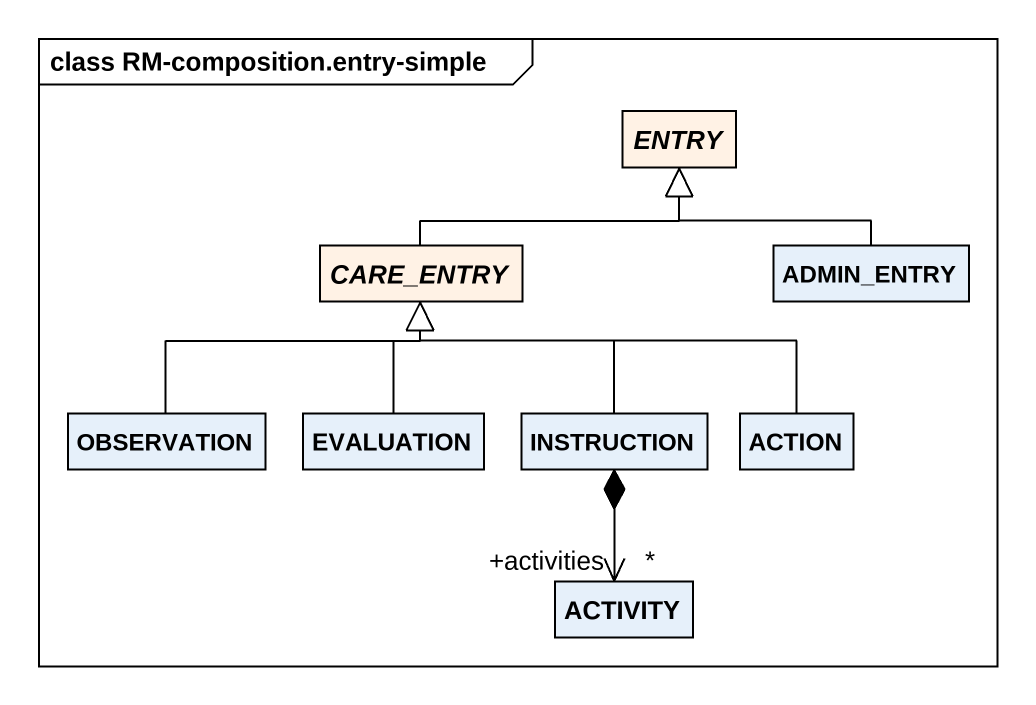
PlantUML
@startuml
mainframe class RM-composition.entry-simple
hide circle
hide empty members
abstract class ENTRY #FFF2E5
abstract class CARE_ENTRY #FFF2E5
class ADMIN_ENTRY
class OBSERVATION
class EVALUATION
class INSTRUCTION
class "ACTION" as ACTION_
class ACTIVITY
CARE_ENTRY -right-|> ENTRY
ADMIN_ENTRY -up-|> ENTRY
OBSERVATION -up-|> CARE_ENTRY
EVALUATION -up-|> CARE_ENTRY
INSTRUCTION -up-|> CARE_ENTRY
INSTRUCTION *--> "+activities\n*" ACTIVITY
ACTION_ -left-|> CARE_ENTRY
@enduml
